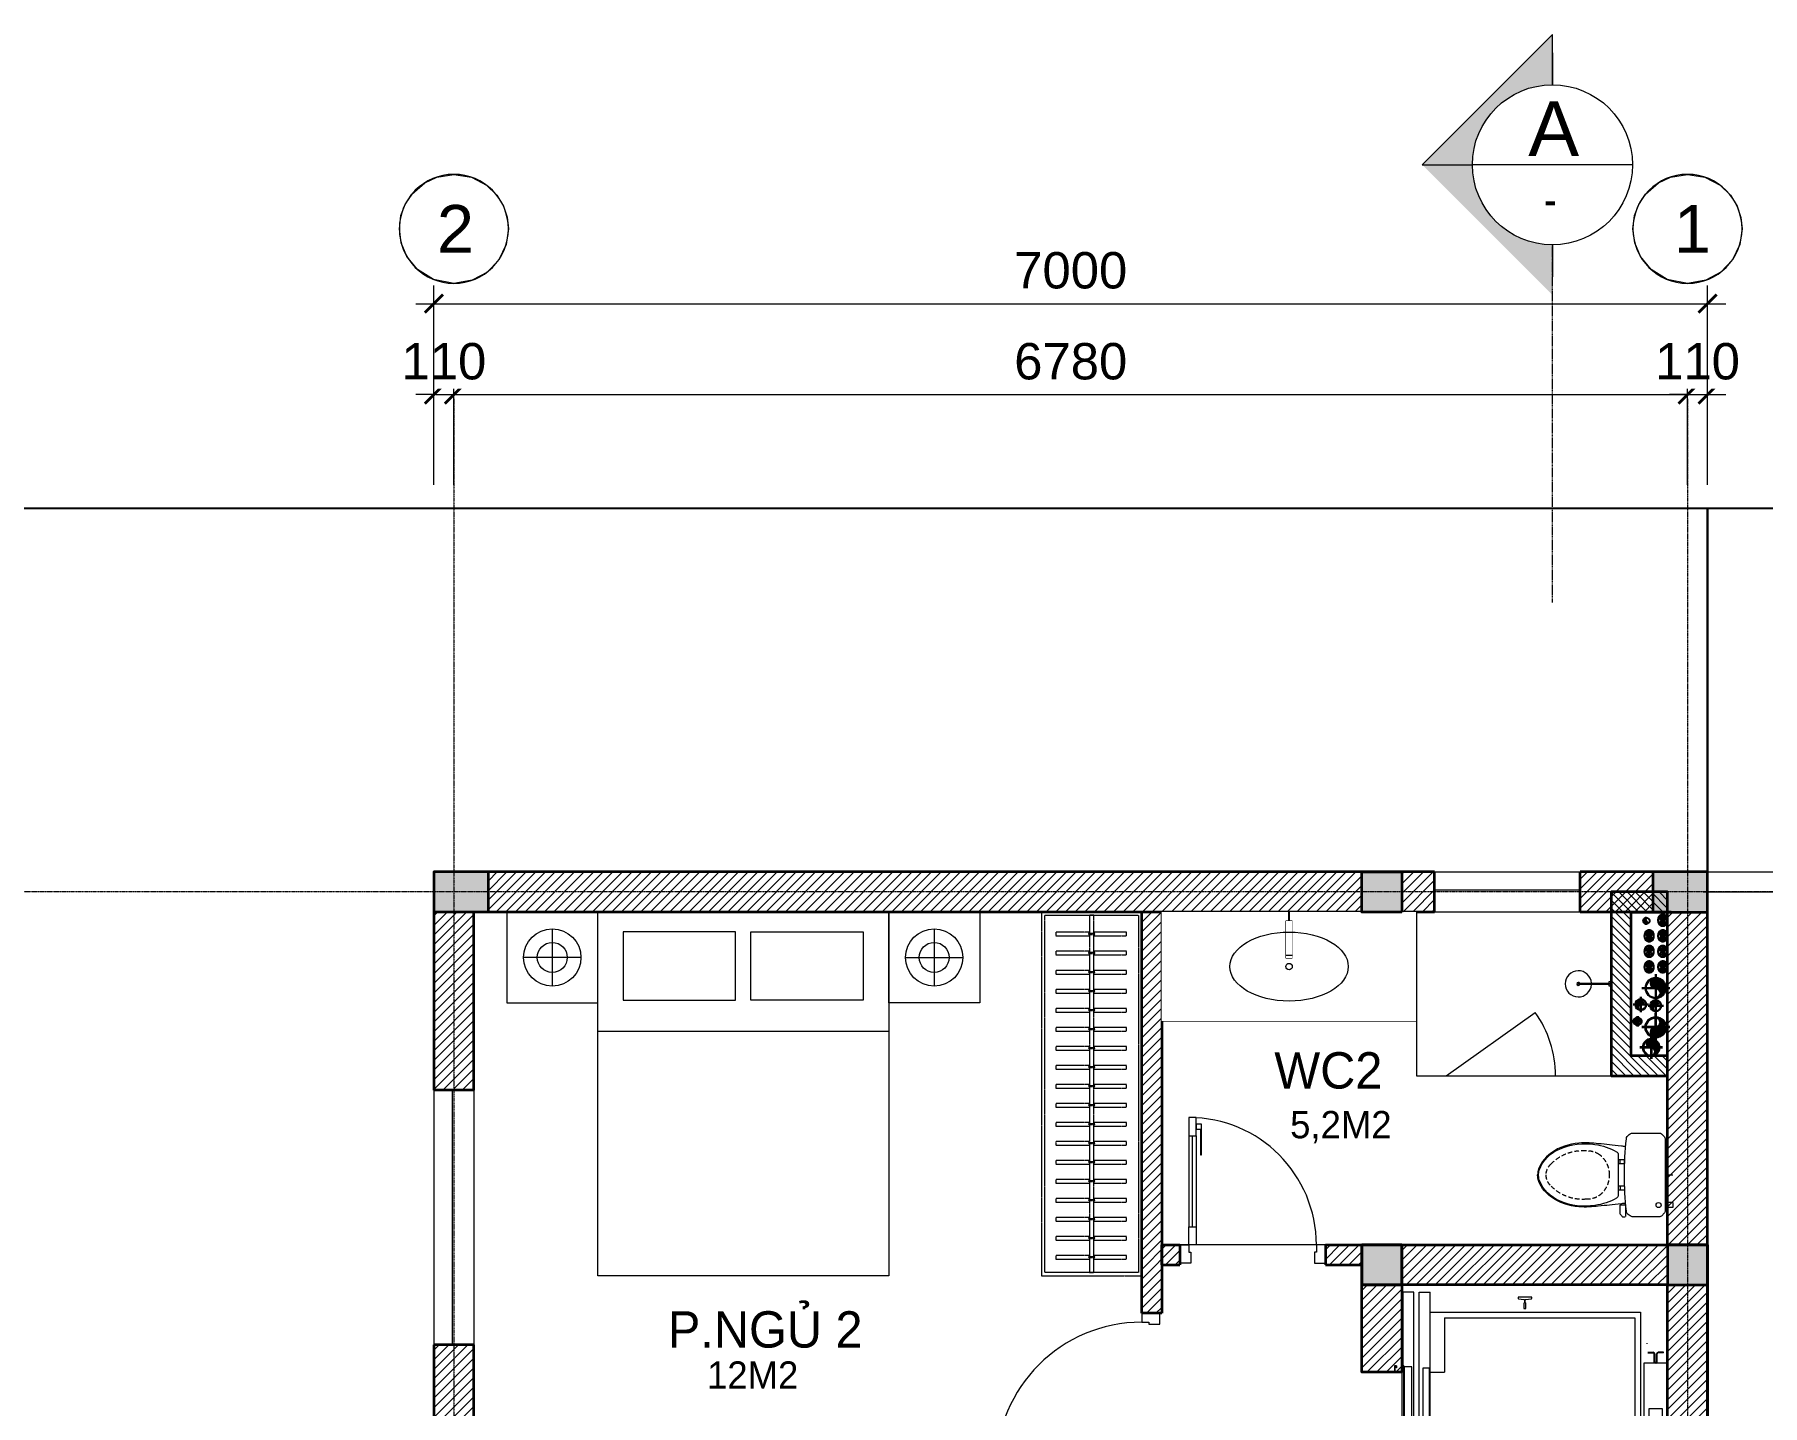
# Model space of a CAD drawing. Header units: millimetres. Extents: x -127141 to 682685, y -1234500 to 49778.
# Drawn here: x 286502 to 295999, y -4933 to 2604 of the extents above; entities that cross this region are included whole.
import ezdxf
from ezdxf.enums import TextEntityAlignment as Align

# ---------------------------------------------------------------- set-up
doc = ezdxf.new("R2010")
doc.units = ezdxf.units.MM
doc.header["$MEASUREMENT"] = 0
doc.set_wipeout_variables(frame=1)
for name, pattern in [('$AUDIT_BAD_LTYPE2', [0]), ('ACAD_ISO03W100', [30, 12, -18]), ('CENTER2', [1.125, 0.75, -0.125, 0.125, -0.125]), ('CONTINOUS', [0]), ('DASHDOT', [1, 0.5, -0.25, 0, -0.25]), ('DIVIDEX22', [1.25, 0.625, -0.25, 0, -0.125, 0, -0.25]), ('HIDDEN', [0.75, 0.5, -0.25]), ('PHANTOM2', [1.25, 0.625, -0.125, 0.125, -0.125, 0.125, -0.125]), ('PHANTOM3', [1.5, 0.625, -0.125, 0.125, -0.125, 0.125, -0.125, 0.125, -0.125]), ('X-5M-G-MB PHONGNGU$0$HIDDEN2', [0.1875, 0.125, -0.0625]), ('xref-thap C (mb tang 32-2)$0$HIDDEN', [0.375, 0.25, -0.125])]:
    doc.linetypes.add(name, pattern=pattern)
for name, color, linetype, lineweight in [('-CONCRETE', 1, 'Continuous', 35), ('-DOOR', 137, 'Continuous', 9), ('-FURNITURE', 46, 'Continuous', 9), ('-HATCH', 8, 'Continuous', 5), ('-HIDE', 3, 'HIDDEN', 13), ('-KH', 143, 'Continuous', 13), ('-LINE1', 7, 'Continuous', 18), ('-LINE2', 252, 'Continuous', 9), ('-TEXT', 7, 'Continuous', 15), ('-WALL', 4, 'Continuous', 35), ('A-COT VACH', 2, 'Continuous', 35), ('A-DIM', 251, 'Continuous', 15), ('A-HATCH', 251, 'Continuous', 5), ('A-KY HIEU', 34, 'Continuous', 20), ('A-NET THAY', 125, 'Continuous', 18), ('A-TRUC', 251, 'DASHDOT', 5), ('A-TUONG', 7, 'Continuous', 35), ('N1.1-CN', 4, 'CONTINOUS', 35), ('N1.3-TN', 6, 'CENTER2', 35), ('N1.4-TP', 4, 'PHANTOM2', 35), ('N1.5-TH', 2, 'PHANTOM3', 30), ('N1.6-NM', 3, 'DIVIDEX22', 30), ('N4-OTHER1', 143, 'CONTINOUS', 15), ('TEXT25', 2, 'Continuous', 13)]:
    doc.layers.add(name, color=color, linetype=linetype, lineweight=lineweight)
doc.layers.add('LUOI GIONG', color=160, linetype='Continuous', plot=False)
for name, color, linetype in [('M-CD', 40, 'ACAD_ISO03W100'), ('M-Control', 170, 'CENTER2'), ('M-RP', 140, 'Continuous')]:
    doc.layers.add(name, color=color, linetype=linetype)
doc.styles.add('1', font='arial.ttf')
doc.styles.add('A1-arial', font='arial.ttf', dxfattribs={"width": 0.8})
doc.styles.get("Standard").update_dxf_attribs({"font": 'arial.ttf'})
doc.styles.add('T1', font='', dxfattribs={"height": 200})
doc.styles.add('vnavanth', font='', dxfattribs={"width": 0.8})
doc.styles.get('T1').set_extended_font_data('VNgeometric Light')
doc.styles.get('vnavanth').set_extended_font_data('.VnAvantH')
doc.dimstyles.new('DIM_LAYOUT A2-A3', dxfattribs={"dimscale": 0, "dimtxt": 2, "dimasz": 1, "dimexe": 1, "dimexo": 0, "dimgap": 0.8, "dimtad": 1, "dimdec": 0, "dimlfac": -1, "dimzin": 0, "dimdsep": 46, "dimtxsty": 'Standard', "dimblk": 'ARCHTICK', "dimcen": 1, "dimdle": 1, "dimclrd": 256, "dimclre": 256, "dimclrt": 7, "dimadec": 0, "dimazin": 0, "dimtfac": 1, "dimtdec": 0, "dimtix": 1, "dimtofl": 0, "dimtmove": 2, "dimatfit": 3, "dimldrblk": 'ARCHTICK', "dimfxl": 1, "dimtfill": 1, "dimtolj": 1, "dimtzin": 0, "dimarcsym": 0})

# ---------------------------------------------------------------- blocks, each defined once
blk = doc.blocks.new('X-5M-DH-2-CORE$0$A$C75E80C28')
at = {"layer": '-LINE2', "linetype": 'Continuous', "ltscale": 2}
for p, q in [((-510, -21.5), (-510, -50.6)), ((-506.8, -21.5), (-510, -21.5)), ((-510, -108.5), (-510, -79.4)), ((-506.8, -21.5), (-506.8, -50.6)), ((-506.8, -108.5), (-506.8, -79.4)), ((-456.2, -56.8), (-500.6, -56.8)), ((-456.2, -60), (-500.6, -60)), ((-456.2, -70), (-500.6, -70)), ((-456.2, -73.2), (-500.6, -73.2)), ((-453.2, -63), (-453.2, -67)), ((-450, -63), (-450, -67)), ((450, -63), (450, -67)), ((453.2, -63), (453.2, -67)), ((456.2, -56.8), (500.6, -56.8)), ((456.2, -60), (500.6, -60)), ((456.2, -70), (500.6, -70)), ((456.2, -73.2), (500.6, -73.2)), ((506.8, -21.5), (510, -21.5)), ((506.8, -21.5), (506.8, -50.6)), ((506.8, -108.5), (506.8, -79.4)), ((510, -21.5), (510, -50.6)), ((510, -108.5), (510, -79.4)), ((-731, -149), (731, -149)), ((-731, -1305), (-731, -149)), ((-700, -179), (700, -179)), ((-700, -1225), (-700, -179)), ((-556.8, -112.5), (-560, -112.5)), ((456.8, -112.5), (460, -112.5)), ((700, -1225), (700, -179)), ((731, -1305), (731, -149)), ((-700, -1225), (-400, -1225)), ((-400, -1305), (-400, -1225)), ((700, -1225), (400, -1225)), ((400, -1305), (400, -1225)), ((840, -1305), (-840, -1305)), ((-840, -1365), (-840, -1305)), ((425, -1309), (-425, -1309)), ((-425, -1343), (-425, -1309)), ((0, -1309), (0, -1343)), ((425, -1343), (425, -1309)), ((840, -1365), (840, -1305)), ((840, -1365), (-840, -1365)), ((840, -1395), (-840, -1395)), ((-840, -1395), (-840, -1455)), ((430, -1406), (-430, -1406)), ((-430, -1406), (-430, -1446)), ((425, -1343), (-425, -1343)), ((0, -1406), (0, -1446)), ((430, -1406), (430, -1446)), ((840, -1395), (840, -1455)), ((-840, -1455), (-435, -1455)), ((-435, -1450), (-435, -1460)), ((-435, -1450), (-400, -1450)), ((-435, -1460), (-425, -1460)), ((-435, -1490), (-435, -1500)), ((-435, -1490), (-425, -1490)), ((-435, -1500), (-400, -1500)), ((-433.4, -1451.6), (-433.4, -1458.4)), ((-433.4, -1451.6), (-401.6, -1451.6)), ((-433.4, -1458.4), (-425, -1458.4)), ((-433.4, -1491.6), (-433.4, -1498.4)), ((-433.4, -1491.6), (-425, -1491.6)), ((-433.4, -1498.4), (-401.6, -1498.4)), ((430, -1446), (-430, -1446)), ((-425, -1458.4), (-425, -1460)), ((-425, -1490), (-425, -1491.6)), ((-401.6, -1451.6), (-401.6, -1498.4)), ((400, -1450), (-400, -1450)), ((-400, -1450), (-400, -1500)), ((400, -1450), (400, -1500)), ((435, -1450), (400, -1450)), ((435, -1500), (400, -1500)), ((401.6, -1451.6), (401.6, -1498.4)), ((433.4, -1451.6), (401.6, -1451.6)), ((433.4, -1498.4), (401.6, -1498.4)), ((433.4, -1458.4), (425, -1458.4)), ((425, -1458.4), (425, -1460)), ((435, -1460), (425, -1460)), ((425, -1490), (425, -1491.6)), ((435, -1490), (425, -1490)), ((433.4, -1491.6), (425, -1491.6)), ((433.4, -1451.6), (433.4, -1458.4)), ((433.4, -1491.6), (433.4, -1498.4)), ((435, -1450), (435, -1460)), ((840, -1455), (435, -1455)), ((435, -1490), (435, -1500))]:
    blk.add_line(p, q, dxfattribs=at)
for points in [[(-450, 0), (-450, -130), (450, -130), (450, 0)], [(-200, -29), (200, -29), (200, -101), (-200, -101)], [(-36, -584), (36, -584), (36, -984), (-36, -984)]]:
    blk.add_lwpolyline(points, close=True, dxfattribs=at)
for points in [[(-780, -789), (-751, -789, 0.414214), (-750, -788), (-750, -784), (-750, -780, 0.414214), (-751, -779), (-780, -779, -0.256978), (-784.1, -781.9), (-797.9, -781.9, -0.414214), (-800.9, -778.9), (-804, -749.5, 0.414214), (-807, -746.5), (-812, -746.5), (-812, -784), (-812, -821.5), (-807, -821.5, 0.414214), (-804, -818.5), (-800.9, -789.1, -0.414214), (-797.9, -786.1), (-784.1, -786.1, -0.256978), (-780, -789)], [(780, -789), (751, -789, -0.414214), (750, -788), (750, -784), (750, -780, -0.414214), (751, -779), (780, -779, 0.256978), (784.1, -781.9), (797.9, -781.9, 0.414214), (800.9, -778.9), (804, -749.5, -0.414214), (807, -746.5), (812, -746.5), (812, -784), (812, -821.5), (807, -821.5, -0.414214), (804, -818.5), (800.9, -789.1, 0.414214), (797.9, -786.1), (784.1, -786.1, 0.256978), (780, -789)]]:
    blk.add_lwpolyline(points, format="xyb", dxfattribs=at)
for centre, radius, start, end in [((-500.6, -50.6), 9.4, 180, 270), ((-500.6, -79.4), 9.4, 90, 180), ((-500.6, -50.6), 6.2, 180, 270), ((-500.6, -79.4), 6.2, 90, 180), ((-456.2, -63), 6.2, 0, 90), ((-456.2, -63), 3, 0, 90), ((-456.2, -67), 6.2, 270, 0), ((-456.2, -67), 3, 270, 0), ((456.2, -63), 6.2, 90, 180), ((456.2, -67), 6.2, 180, 270), ((456.2, -63), 3, 90, 180), ((456.2, -67), 3, 180, 270), ((500.6, -50.6), 6.2, 270, 0), ((500.6, -50.6), 9.4, 270, 0), ((500.6, -79.4), 9.4, 0, 90), ((500.6, -79.4), 6.2, 0, 90)]:
    blk.add_arc(centre, radius, start, end, dxfattribs=at)
blk = doc.blocks.new('A$C5C575821')
at = {"layer": '-CONCRETE'}
h = blk.add_hatch(color=256, dxfattribs=at)
h.dxf.hatch_style = 1
h.paths.add_polyline_path([(0, 220), (0, 0), (220, 0), (220, 220)])
blk.add_lwpolyline([(0, 0), (220, 0), (220, 220), (0, 220)], close=True, dxfattribs=at)
blk = doc.blocks.new('A$C3F71457E')
at = {"layer": 'A-HATCH'}
h = blk.add_hatch(dxfattribs=at)
h.set_pattern_fill('ANSI31', color=256, scale=300)
h.paths.add_polyline_path([(200, 380), (-20, 380), (-20, -98.4), (18.4, -98.4), (18.4, -66.6), (11.6, -66.6), (11.6, -75), (10, -75), (10, -65), (20, -65), (20, -100), (200, -100)])
h.paths.add_polyline_path([(-20, 600), (-1480, 600), (-1480, 380), (-20, 380)])
h.paths.add_polyline_path([(-1480, 380), (-1700, 380), (-1700, -1380), (-1480, -1380)])
h.paths.add_polyline_path([(-20, -1380), (-1480, -1380), (-1480, -1600), (-20, -1600)])
h.paths.add_polyline_path([(200, -900), (20, -900), (20, -935), (10, -935), (10, -925), (11.6, -925), (11.6, -933.4), (18.4, -933.4), (18.4, -901.6), (-20, -901.6), (-20, -1380), (-20, -1380), (200, -1380)])
at = {"layer": '-CONCRETE'}
blk.add_lwpolyline([(-20, -100), (-20, 380), (-1480, 380), (-1480, -1380), (-20, -1380), (-20, -900), (200, -900), (200, -1600), (-1700, -1600), (-1700, 600), (200, 600), (200, -100), (-20, -100)], dxfattribs=at)
at = {"layer": '-LINE1'}
blk.add_line((-20, -900), (-20, -100), dxfattribs=at)
at = {"layer": '-WALL'}
for p in [(-1700, 380), (-20, 380), (-1700, -1600), (-20, -1600)]:
    blk.add_blockref('A$C5C575821', p, dxfattribs=at)
at = {"color": 2, "rotation": 90}
blk.add_blockref('X-5M-DH-2-CORE$0$A$C75E80C28', (-1480, -500), dxfattribs=at)
blk = doc.blocks.new('shower')
for points in [[(180919.3, -32316.5), (180912.3, -32316.5), (180912.3, -32146.6), (180919.3, -32146.6)], [(180929.4, -32326.6), (180902.3, -32326.6), (180902.3, -32316.5), (180929.4, -32316.5)]]:
    blk.add_lwpolyline(points, close=True)
for radius, start, end in [(72, 272.79067, 267.20933), (8.35, 294.83554, 245.16446)]:
    blk.add_arc((180915.8, -32146.6), radius, start, end)
blk = doc.blocks.new('*U67')
at = {"linetype": '$AUDIT_BAD_LTYPE2'}
for p, q in [((70, 100), (70, 700)), ((90, 700), (90, 100))]:
    blk.add_line(p, q, dxfattribs=at)
for points in [[(50, 700), (90, 700), (90, 800), (50, 800), (50, 700)], [(50, 702.9), (50, 100)], [(50, 100), (90, 100), (90, 0), (50, 0), (50, 100)]]:
    blk.add_lwpolyline(points)
for points in [[(118.3, 594.5), (118.3, 764.1), (90, 764.1), (90, 735.9), (112.6, 735.9), (112.6, 594.5)], [(0, 0), (50, 0), (50, -40), (60, -40), (60, -100), (0, -100)], [(900, 0), (850, 0), (850, -40), (840, -40), (840, -100), (900, -100)]]:
    blk.add_lwpolyline(points, close=True)
at = {"linetype": '$AUDIT_BAD_LTYPE2', "ltscale": 0.3}
blk.add_arc((50, 0), 800, 0, 90, dxfattribs=at)
blk = doc.blocks.new('*U122')
at = {"linetype": '$AUDIT_BAD_LTYPE2'}
for p, q in [((70, 100), (70, 600)), ((90, 600), (90, 100))]:
    blk.add_line(p, q, dxfattribs=at)
for points in [[(50, 600), (90, 600), (90, 700), (50, 700), (50, 600)], [(50, 602.9), (50, 100)], [(50, 100), (90, 100), (90, 0), (50, 0), (50, 100)]]:
    blk.add_lwpolyline(points)
for points in [[(118.3, 494.5), (118.3, 664.1), (90, 664.1), (90, 635.9), (112.6, 635.9), (112.6, 494.5)], [(0, 0), (50, 0), (50, -40), (60, -40), (60, -100), (0, -100)], [(800, 0), (750, 0), (750, -40), (740, -40), (740, -100), (800, -100)]]:
    blk.add_lwpolyline(points, close=True)
at = {"linetype": '$AUDIT_BAD_LTYPE2', "ltscale": 0.3}
blk.add_arc((50, 0), 700, 0, 90, dxfattribs=at)
blk = doc.blocks.new('G1600')
for p, q in [((137477.1, -212827.2), (139077.1, -212827.2)), ((137227.7, -213391.7), (137227.7, -213076.9)), ((139326.5, -213391.7), (139326.5, -213076.9)), ((137385.1, -213234.3), (137070.3, -213234.3)), ((139169, -213234.3), (139483.9, -213234.3))]:
    blk.add_line(p, q)
blk.add_lwpolyline([(137477.1, -213484.2), (137477.1, -211484.2), (139077.1, -211484.2), (139077.1, -213484.2), (137477.1, -213484.2)])
for points in [[(136977.1, -213484.2), (136977.1, -212984.4), (137477.1, -212984.4), (137477.1, -213484.2)], [(137617.1, -213375.2), (137617.1, -212998.7), (138234.6, -212998.7), (138234.6, -213375.2)], [(138937.1, -213375.2), (138937.1, -212998.7), (138319.6, -212998.7), (138319.6, -213375.2)], [(139577.1, -213484.2), (139577.1, -212984.4), (139077.1, -212984.4), (139077.1, -213484.2)]]:
    blk.add_lwpolyline(points, close=True)
for centre, radius in [((137227.7, -213234.3), 157.4), ((139326.5, -213234.3), 157.4), ((137227.7, -213234.3), 82.4), ((139326.5, -213234.3), 82.4)]:
    blk.add_circle(centre, radius)
blk = doc.blocks.new('*U91')
at = {"linetype": 'X-5M-G-MB PHONGNGU$0$HIDDEN2'}
for points in [[(0, 600), (0, 0), (2182, 0), (2182, 600)], [(2162, 580), (2162, 20), (20, 20), (20, 580)], [(2162, 287), (2162, 313), (20, 313), (20, 287)], [(114, 319), (109, 319), (109, 280), (114, 280)], [(228, 319), (223, 319), (223, 280), (228, 280)], [(342, 319), (337, 319), (337, 280), (342, 280)], [(456, 319), (451, 319), (451, 280), (456, 280)], [(570, 319), (565, 319), (565, 280), (570, 280)], [(684, 319), (679, 319), (679, 280), (684, 280)], [(798, 319), (793, 319), (793, 280), (798, 280)], [(912, 319), (907, 319), (907, 280), (912, 280)], [(1026, 319), (1021, 319), (1021, 280), (1026, 280)], [(1140, 319), (1135, 319), (1135, 280), (1140, 280)], [(1254, 319), (1249, 319), (1249, 280), (1254, 280)], [(1368, 319), (1363, 319), (1363, 280), (1368, 280)], [(1482, 319), (1477, 319), (1477, 280), (1482, 280)], [(1596, 319), (1591, 319), (1591, 280), (1596, 280)], [(1710, 319), (1705, 319), (1705, 280), (1710, 280)], [(1824, 319), (1819, 319), (1819, 280), (1824, 280)], [(1938, 319), (1933, 319), (1933, 280), (1938, 280)], [(2052, 319), (2047, 319), (2047, 280), (2052, 280)]]:
    blk.add_lwpolyline(points, close=True, dxfattribs=at)
for points in [[(122, 313), (122, 515), (100, 515), (100, 313)], [(236, 313), (236, 515), (214, 515), (214, 313)], [(350, 313), (350, 515), (328, 515), (328, 313)], [(464, 313), (464, 515), (442, 515), (442, 313)], [(578, 313), (578, 515), (556, 515), (556, 313)], [(692, 313), (692, 515), (670, 515), (670, 313)], [(806, 313), (806, 515), (784, 515), (784, 313)], [(920, 313), (920, 515), (898, 515), (898, 313)], [(1034, 313), (1034, 515), (1012, 515), (1012, 313)], [(1148, 313), (1148, 515), (1126, 515), (1126, 313)], [(1262, 313), (1262, 515), (1240, 515), (1240, 313)], [(1376, 313), (1376, 515), (1354, 515), (1354, 313)], [(1490, 313), (1490, 515), (1468, 515), (1468, 313)], [(1604, 313), (1604, 515), (1582, 515), (1582, 313)], [(1718, 313), (1718, 515), (1696, 515), (1696, 313)], [(1832, 313), (1832, 515), (1810, 515), (1810, 313)], [(1946, 313), (1946, 515), (1924, 515), (1924, 313)], [(2060, 313), (2060, 515), (2038, 515), (2038, 313)], [(100, 287), (100, 92), (122, 92), (122, 287)], [(214, 287), (214, 92), (236, 92), (236, 287)], [(328, 287), (328, 92), (350, 92), (350, 287)], [(442, 287), (442, 92), (464, 92), (464, 287)], [(556, 287), (556, 92), (578, 92), (578, 287)], [(670, 287), (670, 92), (692, 92), (692, 287)], [(784, 287), (784, 92), (806, 92), (806, 287)], [(898, 287), (898, 92), (920, 92), (920, 287)], [(1012, 287), (1012, 92), (1034, 92), (1034, 287)], [(1126, 287), (1126, 92), (1148, 92), (1148, 287)], [(1240, 287), (1240, 92), (1262, 92), (1262, 287)], [(1354, 287), (1354, 92), (1376, 92), (1376, 287)], [(1468, 287), (1468, 92), (1490, 92), (1490, 287)], [(1582, 287), (1582, 92), (1604, 92), (1604, 287)], [(1696, 287), (1696, 92), (1718, 92), (1718, 287)], [(1810, 287), (1810, 92), (1832, 92), (1832, 287)], [(1924, 287), (1924, 92), (1946, 92), (1946, 287)], [(2038, 287), (2038, 92), (2060, 92), (2060, 287)]]:
    blk.add_lwpolyline(points, dxfattribs=at)
blk = doc.blocks.new('Sink_Cicle')
blk.add_lwpolyline([(17.5, -50), (-17.5, -50), (-17.5, -252.3), (17.5, -252.3)], close=True)
blk.add_circle((0, -300), 17.5)
at = {"layer": 'Defpoints'}
blk.add_line((0, -100), (0, 0), dxfattribs=at)
blk.add_wipeout([(17.5, -50), (-17.5, -50), (-17.5, -252.3), (17.5, -252.3)])
at = {"layer": '-FURNITURE', "linetype": 'Continuous'}
blk.add_ellipse((0, -300), major_axis=(-325, 0), ratio=0.584615, dxfattribs=at)
blk.add_line((-17.5, -237.3), (17.5, -237.3))
blk = doc.blocks.new('*U107')
at = {"ltscale": 300}
blk.add_lwpolyline([(0, 0), (1400, 0), (1400, -600), (0, -600)], close=True, dxfattribs=at)
blk.add_wipeout([(0, 0), (1400, 0), (1400, -600), (0, -600)], dxfattribs=at)
blk.add_blockref('Sink_Cicle', (700, 0), dxfattribs=at)
blk = doc.blocks.new('A$C18091ED7')
for p, q in [((0, -42.1), (0, 0)), ((146.1, -26.6), (179.2, -26.6)), ((146.1, -26.6), (146.1, -30.2)), ((146.1, -30.2), (165.8, -30.2)), ((153.1, -36.8), (146.1, -30.2)), ((152.3, 0), (152.3, -26.6)), ((152.3, 0), (179.2, 0)), ((153.1, -36.8), (165.8, -36.8)), ((153.1, -39.7), (153.1, -36.8)), ((153.1, -39.7), (178.4, -39.7)), ((153.1, -39.7), (178.4, -39.7)), ((153.1, -39.7), (153.1, -42.1)), ((185.4, -30.2), (165.8, -30.2)), ((178.4, -36.8), (165.8, -36.8)), ((185.4, -30.2), (178.4, -36.8)), ((178.4, -36.8), (178.4, -39.7)), ((178.4, -39.7), (178.4, -42.1)), ((179.2, 0), (179.2, -26.6)), ((179.2, -26.6), (185.4, -26.6)), ((185.4, -26.6), (185.4, -30.2)), ((-83.3, -267.4), (-83.3, -300)), ((-83.3, -278.5), (-83.3, -287.6)), ((-62.9, -265.4), (-81.3, -265.4)), ((-60.9, -267.4), (-60.9, -300)), ((60.9, -267.4), (60.9, -300)), ((62.9, -265.4), (81.3, -265.4)), ((83.3, -267.4), (83.3, -300)), ((83.3, -278.5), (83.3, -287.6)), ((165.4, -262), (165.4, -289.7)), ((167.9, -259.5), (228.1, -259.5)), ((230.6, -274.3), (230.6, -262)), ((-60.9, -290), (-83.3, -290)), ((60.9, -290), (83.3, -290)), ((167.9, -292.2), (206.7, -292.2))]:
    blk.add_line(p, q)
for points in [[(230, -218.5, -0.137407), (225.5, -234.6), (221.8, -240.7, -0.236081), (198.3, -255.5, -0.051961), (-198.3, -255.5, -0.236081), (-221.8, -240.7), (-225.5, -234.6, -0.137407), (-230, -218.5), (-230, -72, -0.198912), (-226.4, -63.2), (-208.9, -45.8, -0.198912), (-200.1, -42.1), (0, -42.1), (200.1, -42.1, -0.198912), (208.9, -45.8), (226.4, -63.2, -0.198912), (230, -72)], [(144.1, -619, -0.212405), (26.3, -734.5, -0.027685), (-0.6, -738.6, -0.022279), (-26.3, -734.5, -0.212405), (-144.1, -619, -0.142796), (-167.2, -428, -0.093005), (-127.9, -309.1, -0.256439), (-111.2, -300), (0, -300), (111.2, -300, -0.256439), (127.9, -309.1, -0.093005), (167.2, -428, -0.142796)]]:
    blk.add_lwpolyline(points, format="xyb", close=True)
at = {"linetype": 'xref-thap C (mb tang 32-2)$0$HIDDEN', "ltscale": 100}
blk.add_lwpolyline([(61, -669, -0.199031), (0, -698.8, -0.199031), (-61, -669, -0.218924), (-131.9, -478.3, -0.153791), (-112.5, -404, -0.236701), (0, -347.6, -0.236701), (112.5, -404, -0.153791), (131.9, -478.3, -0.218924)], format="xyb", close=True, dxfattribs=at)
blk.add_circle((165.8, -78.4), 13.9)
for centre, radius, start, end in [((-81.3, -267.4), 1.98, 90, 180), ((-62.9, -267.4), 1.98, 0, 90), ((62.9, -267.4), 1.98, 90, 180), ((81.3, -267.4), 1.98, 0, 90), ((167.9, -262), 2.47, 90, 180), ((168.4, -224.8), 80.1, 306.46585, 320.31229), ((228.1, -274.3), 2.47, 320.31229, 0), ((167.9, -289.7), 2.47, 180, 270), ((206.7, -276.7), 15.5, 270, 306.46585)]:
    blk.add_arc(centre, radius, start, end)
for points in [[(-155.6, -259.5), (-156.6, -267.3), (-164.3, -328.4), (-169.2, -385.1), (-183.7, -527.8), (-135.6, -679.1), (-50.3, -735.2), (-19.7, -741.1), (0, -743.7)], [(155.6, -259.5), (156.6, -267.3), (164.3, -328.4), (169.2, -385.1), (183.7, -527.8), (135.6, -679.1), (50.3, -735.2), (19.7, -741.1), (0, -743.7)]]:
    blk.add_open_spline(points, degree=3, knots=[130.613938, 130.613938, 130.613938, 130.613938, 152.852109, 311.129351, 417.703951, 561.383393, 697.692632, 710.812262, 710.812262, 710.812262, 710.812262])
blk = doc.blocks.new('FASDFSE')
at = {"layer": '-KH'}
blk.add_hatch(color=256, dxfattribs=at).paths.add_polyline_path([(0, 4.402), (0, 7.16), (-7.16, 0), (0, -7.16), (0, -4.402, -0.414214), (-4.402, 0, -0.414214)])
for p, q in [((-7.16, 0), (0, 7.16)), ((0, 7.16), (-7.16, 0)), ((0, 4.402), (0, 7.16)), ((0, 6.157), (0, 4.402)), ((-7.16, 0), (-4.402, 0)), ((4.402, 0), (-4.402, 0)), ((0, -4.402), (0, -6.157))]:
    blk.add_line(p, q, dxfattribs=at)
blk.add_circle((0, 0), 4.402, dxfattribs=at)
at = {"layer": '-TEXT', "color": 2, "style": '1'}
blk.add_attdef('A', text='', height=3, dxfattribs=at).set_placement((0.082, 0.483), align=Align.CENTER)
at = {"layer": '-TEXT', "style": '1', "width": 0.75}
blk.add_attdef('KT', text='', height=2.2, dxfattribs=at).set_placement((0.114, -2.894), align=Align.CENTER)
blk = doc.blocks.new('_ArchTick')
at = {"color": 0, "linetype": 'ByBlock', "const_width": 0.15}
blk.add_lwpolyline([(-0.5, -0.5), (0.5, 0.5)], dxfattribs=at)
blk = doc.blocks.new('*D361')
at = {"layer": 'A-DIM', "lineweight": -2, "transparency": 16777216}
for p, q in [((13544.6, 17883.6), (13544.6, 17983.6)), ((12828.2, 17883.6), (13644.6, 17883.6)), ((12828.2, 17773.6), (13644.6, 17773.6)), ((13544.6, 17773.6), (13544.6, 17673.6))]:
    blk.add_line(p, q, dxfattribs=at)
at = {"layer": 'Defpoints', "color": 0, "transparency": 16777216}
for p in [(12828.2, 17883.6), (12828.2, 17773.6)]:
    blk.add_point(p, dxfattribs=at)
at = {"layer": 'A-DIM', "lineweight": -2, "transparency": 16777216, "xscale": 100, "yscale": 100, "zscale": 100}
for p, rotation in [((13544.6, 17883.6), 270), ((13544.6, 17773.6), 90)]:
    blk.add_blockref('_ArchTick', p, dxfattribs=dict(at, rotation=rotation))
at = {"layer": 'A-DIM', "color": 7, "transparency": 16777216, "insert": (13362.5, 17828.6), "char_height": 200, "attachment_point": 5, "rotation": 90, "bg_fill": 3, "box_fill_scale": 1.25, "bg_fill_color": 256, "bg_fill_true_color": 13158600, "bg_fill_transparency": 0}
blk.add_mtext('\\A1;110', dxfattribs=at)
at = {"layer": 'Defpoints', "color": 0, "transparency": 16777216}
blk.add_point((13544.6, 17773.6), dxfattribs=at)
blk = doc.blocks.new('*D363')
at = {"layer": 'A-DIM', "lineweight": -2, "transparency": 16777216}
for p, q in [((5938, 20011.2), (5938, 20607.9)), ((12718.1, 20011.1), (12718.1, 20607.9)), ((5838, 20507.9), (12818.1, 20507.9))]:
    blk.add_line(p, q, dxfattribs=at)
at = {"layer": 'Defpoints', "color": 0, "transparency": 16777216}
for p in [(12718.1, 20507.9), (5938, 20011.2, 0), (12718.1, 20011.1, 0)]:
    blk.add_point(p, dxfattribs=at)
at = {"layer": 'A-DIM', "lineweight": -2, "transparency": 16777216, "xscale": 100, "yscale": 100, "zscale": 100, "rotation": 180}
blk.add_blockref('_ArchTick', (5938, 20507.9), dxfattribs=at)
at = {"layer": 'A-DIM', "lineweight": -2, "transparency": 16777216, "xscale": 100, "yscale": 100, "zscale": 100}
blk.add_blockref('_ArchTick', (12718.1, 20507.9), dxfattribs=at)
at = {"layer": 'A-DIM', "color": 7, "transparency": 16777216, "insert": (9328.1, 20690), "char_height": 200, "attachment_point": 5, "bg_fill": 3, "box_fill_scale": 1.25, "bg_fill_color": 256, "bg_fill_true_color": 13158600, "bg_fill_transparency": 0}
blk.add_mtext('\\A1;6780', dxfattribs=at)
blk = doc.blocks.new('*D364')
at = {"layer": 'A-DIM', "lineweight": -2, "transparency": 16777216}
for p, q in [((12718.1, 20011.1), (12718.1, 20607.8)), ((12828.1, 20011.1), (12828.1, 20607.8)), ((12718.1, 20507.8), (12618.1, 20507.8)), ((12828.1, 20507.8), (12928.1, 20507.8))]:
    blk.add_line(p, q, dxfattribs=at)
at = {"layer": 'Defpoints', "color": 0, "transparency": 16777216}
for p in [(12718.1, 20011.1, 0), (12828.1, 20011.1)]:
    blk.add_point(p, dxfattribs=at)
at = {"layer": 'A-DIM', "lineweight": -2, "transparency": 16777216, "xscale": 100, "yscale": 100, "zscale": 100}
blk.add_blockref('_ArchTick', (12718.1, 20507.8), dxfattribs=at)
at = {"layer": 'A-DIM', "lineweight": -2, "transparency": 16777216, "xscale": 100, "yscale": 100, "zscale": 100, "rotation": 180}
blk.add_blockref('_ArchTick', (12828.1, 20507.8), dxfattribs=at)
at = {"layer": 'A-DIM', "color": 7, "transparency": 16777216, "insert": (12773.1, 20689.9), "char_height": 200, "attachment_point": 5, "bg_fill": 3, "box_fill_scale": 1.25, "bg_fill_color": 256, "bg_fill_true_color": 13158600, "bg_fill_transparency": 0}
blk.add_mtext('\\A1;110', dxfattribs=at)
at = {"layer": 'Defpoints', "color": 0, "transparency": 16777216}
blk.add_point((12828.1, 20507.8), dxfattribs=at)
blk = doc.blocks.new('*D365')
at = {"layer": 'A-DIM', "lineweight": -2, "transparency": 16777216}
for p, q in [((5828, 20011.2), (5828, 20607.9)), ((5938, 20011.2), (5938, 20607.9)), ((5828, 20507.9), (5728, 20507.9)), ((5938, 20507.9), (6038, 20507.9))]:
    blk.add_line(p, q, dxfattribs=at)
at = {"layer": 'Defpoints', "color": 0, "transparency": 16777216}
for p in [(5828, 20011.2, 0), (5938, 20011.2)]:
    blk.add_point(p, dxfattribs=at)
at = {"layer": 'A-DIM', "lineweight": -2, "transparency": 16777216, "xscale": 100, "yscale": 100, "zscale": 100}
blk.add_blockref('_ArchTick', (5828, 20507.9), dxfattribs=at)
at = {"layer": 'A-DIM', "lineweight": -2, "transparency": 16777216, "xscale": 100, "yscale": 100, "zscale": 100, "rotation": 180}
blk.add_blockref('_ArchTick', (5938, 20507.9), dxfattribs=at)
at = {"layer": 'A-DIM', "color": 7, "transparency": 16777216, "insert": (5883, 20690), "char_height": 200, "attachment_point": 5, "bg_fill": 3, "box_fill_scale": 1.25, "bg_fill_color": 256, "bg_fill_true_color": 13158600, "bg_fill_transparency": 0}
blk.add_mtext('\\A1;110', dxfattribs=at)
at = {"layer": 'Defpoints', "color": 0, "transparency": 16777216}
blk.add_point((5938, 20507.9), dxfattribs=at)
blk = doc.blocks.new('*D368')
at = {"layer": 'A-DIM', "lineweight": -2, "transparency": 16777216}
for p, q in [((13544.6, 13643.6), (13544.6, 17873.6)), ((12804.2, 17773.6), (13644.6, 17773.6)), ((12804.2, 13743.6), (13644.6, 13743.6))]:
    blk.add_line(p, q, dxfattribs=at)
at = {"layer": 'Defpoints', "color": 0, "transparency": 16777216}
for p in [(12804.2, 17773.6, 0), (13544.6, 17773.6), (12804.2, 13743.6, 0)]:
    blk.add_point(p, dxfattribs=at)
at = {"layer": 'A-DIM', "lineweight": -2, "transparency": 16777216, "xscale": 100, "yscale": 100, "zscale": 100}
for p, rotation in [((13544.6, 17773.6), 90), ((13544.6, 13743.6), 270)]:
    blk.add_blockref('_ArchTick', p, dxfattribs=dict(at, rotation=rotation))
at = {"layer": 'A-DIM', "color": 7, "transparency": 16777216, "insert": (13362.4, 15758.6), "char_height": 200, "attachment_point": 5, "rotation": 90, "bg_fill": 3, "box_fill_scale": 1.25, "bg_fill_color": 256, "bg_fill_true_color": 13158600, "bg_fill_transparency": 0}
blk.add_mtext('\\A1;4030', dxfattribs=at)
blk = doc.blocks.new('*D377')
at = {"layer": 'A-DIM', "lineweight": -2, "transparency": 16777216}
for p, q in [((5828, 20398.2), (5828, 21107.8)), ((12828.1, 20398.1), (12828.1, 21107.8)), ((5728, 21007.8), (12928.1, 21007.8))]:
    blk.add_line(p, q, dxfattribs=at)
at = {"layer": 'Defpoints', "color": 0, "transparency": 16777216}
for p in [(12828.1, 21007.8), (5828, 20398.2, 0), (12828.1, 20398.1, 0)]:
    blk.add_point(p, dxfattribs=at)
at = {"layer": 'A-DIM', "lineweight": -2, "transparency": 16777216, "xscale": 100, "yscale": 100, "zscale": 100, "rotation": 180}
blk.add_blockref('_ArchTick', (5828, 21007.8), dxfattribs=at)
at = {"layer": 'A-DIM', "lineweight": -2, "transparency": 16777216, "xscale": 100, "yscale": 100, "zscale": 100}
blk.add_blockref('_ArchTick', (12828.1, 21007.8), dxfattribs=at)
at = {"layer": 'A-DIM', "color": 7, "transparency": 16777216, "insert": (9328.1, 21189.9), "char_height": 200, "attachment_point": 5, "bg_fill": 3, "box_fill_scale": 1.25, "bg_fill_color": 256, "bg_fill_true_color": 13158600, "bg_fill_transparency": 0}
blk.add_mtext('\\A1;7000', dxfattribs=at)
blk = doc.blocks.new('Tag - Metric')
blk.add_lwpolyline([(0, 3.44), (-1.1, 3.26), (-2.06, 2.76), (-2.71, 2.12), (-3.13, 1.43), (-3.37, 0.73), (-3.44, 0), (-3.3, -0.99), (-2.83, -1.96), (-2.11, -2.72), (-1.16, -3.24), (0, -3.44), (1.28, -3.19), (2.29, -2.57), (2.96, -1.75), (3.33, -0.88), (3.44, 0), (3.34, 0.84), (3.08, 1.53), (2.65, 2.2), (1.84, 2.91), (1.07, 3.27), (0, 3.44)], close=True)
blk.add_circle((0, 0), 3.44)
at = {"style": 'A1-arial', "flags": 8}
blk.add_attdef('1', text='', height=3, dxfattribs=at).set_placement((0, 0), align=Align.MIDDLE_CENTER)
blk = doc.blocks.new('*D380')
at = {"layer": 'A-DIM', "lineweight": -2, "transparency": 16777216}
for p, q in [((14044.6, 17983.6), (14044.6, 4833.6)), ((12825.4, 17883.6), (14144.6, 17883.6)), ((12825.4, 4933.6), (14144.6, 4933.6))]:
    blk.add_line(p, q, dxfattribs=at)
at = {"layer": 'Defpoints', "color": 0, "transparency": 16777216}
for p in [(12825.4, 17883.6, 0), (12825.4, 4933.6, 0), (14044.6, 4933.6)]:
    blk.add_point(p, dxfattribs=at)
at = {"layer": 'A-DIM', "lineweight": -2, "transparency": 16777216, "xscale": 100, "yscale": 100, "zscale": 100}
for p, rotation in [((14044.6, 17883.6), 90), ((14044.6, 4933.6), 270)]:
    blk.add_blockref('_ArchTick', p, dxfattribs=dict(at, rotation=rotation))
at = {"layer": 'A-DIM', "color": 7, "transparency": 16777216, "insert": (13862.4, 11408.6), "char_height": 200, "attachment_point": 5, "rotation": 90, "bg_fill": 3, "box_fill_scale": 1.25, "bg_fill_color": 256, "bg_fill_true_color": 13158600, "bg_fill_transparency": 0}
blk.add_mtext('\\A1;12950', dxfattribs=at)
blk = doc.blocks.new('cot 220')
at = {"layer": 'A-COT VACH'}
h = blk.add_hatch(color=251, dxfattribs=at)
h.dxf.hatch_style = 1
h.paths.add_polyline_path([(110, 110), (-110, 110), (-110, -110), (110, -110)])
blk.add_lwpolyline([(-110, -110), (110, -110), (110, 110), (-110, 110)], close=True, dxfattribs=at)
blk = doc.blocks.new('N-ONGDUNG')
at = {"layer": 'N4-OTHER1', "ltscale": 10}
h = blk.add_hatch(dxfattribs=at)
h.set_pattern_fill('ANSI31', color=256, scale=36, angle=-90, style=0)
h.set_pattern_definition([(315, (39548.85, 159241.4585), (3.18198052, 3.18198052), [])])
h.paths.add_polyline_path([(0, 45, -0.414214), (45, 0), (0, 0)])
h.paths.add_polyline_path([(-45, 0, -0.414214), (0, 45), (0, 0, 1)])
h.paths.add_polyline_path([(0, 0), (45, 0, -1)])
at = {"linetype": 'Continuous', "ltscale": 10}
for p, q in [((63, 0), (-63, 0)), ((0, 63), (0, -63))]:
    blk.add_line(p, q, dxfattribs=at)
blk.add_circle((0, 0), 45, dxfattribs=at)
for centre, start, end in [((-22.5, 0), 0, 180), ((22.5, 0), 180, 0)]:
    blk.add_arc(centre, 22.5, start, end, dxfattribs=at)
blk = doc.blocks.new('$cc')
h = blk.add_hatch()
h.set_pattern_fill('_USER', color=8, scale=0.05, angle=45, style=0, pattern_type=0)
h.set_pattern_definition([(45, (-200956.024176, 465343.044346), (-0.0353553390593, 0.0353553390593), [])])
edge = h.paths.add_edge_path()
edge.add_arc((-0.19, -0.25), 0.313, -53.1301, 53.1301, ccw=False)
edge.add_arc((0, 0), 0.5, 90, 270, ccw=False)
edge.add_arc((0.19, 0.25), 0.312, 126.8699, 233.1301)
at = {"color": 8}
blk.add_lwpolyline([(0, 0, -0.5), (0, -0.5, -1), (0, 0.5, 0.5), (0, 0, 0.333333), (0, 0, 0.333333)], format="xyb", dxfattribs=at)
blk.add_circle((0, 0), 0.5)
blk = doc.blocks.new('A$C9810a9bf')
at = {"layer": 'M-RP', "ltscale": 200}
for centre, radius in [((-14.75, 0), 14.75), ((-14.75, 0), 4.75), ((17.95, 0), 17.95), ((17.95, 0), 7.95)]:
    blk.add_circle(centre, radius, dxfattribs=at)
blk.add_ellipse((3.2, 0), major_axis=(-32.7, 0), ratio=0.756114, dxfattribs=at)
at = {"layer": 'M-RP', "ltscale": 200, "xscale": 9.5, "yscale": 9.5, "zscale": 9.5, "rotation": 180}
blk.add_blockref('$cc', (-14.75, 0), dxfattribs=at)
at = {"layer": 'M-RP', "ltscale": 200, "xscale": 15.9, "yscale": 15.9, "zscale": 15.9}
blk.add_blockref('$cc', (17.95, 0), dxfattribs=at)
blk = doc.blocks.new('A$Caa2107e4')
at = {"layer": 'M-Control', "ltscale": 0.03}
for centre, radius in [((-14.75, 0), 14.75), ((-14.75, 0), 4.75), ((17.95, 0), 17.95), ((17.95, 0), 7.95)]:
    blk.add_circle(centre, radius, dxfattribs=at)
blk.add_ellipse((3.2, 0), major_axis=(-32.7, 0), ratio=0.756114, dxfattribs=at)
at = {"layer": 'M-Control', "ltscale": 0.03, "xscale": 9.5, "yscale": 9.5, "zscale": 9.5, "rotation": 180}
blk.add_blockref('$cc', (-14.75, 0), dxfattribs=at)
at = {"layer": 'M-Control', "ltscale": 0.03, "xscale": 15.9, "yscale": 15.9, "zscale": 15.9}
blk.add_blockref('$cc', (17.95, 0), dxfattribs=at)
blk = doc.blocks.new('A$Cddca1029')
at = {"layer": 'A-HATCH'}
h = blk.add_hatch(dxfattribs=at)
h.set_pattern_fill('ANSI31', color=256, scale=250, angle=180)
h.set_pattern_definition([(225, (850724.535, -721488), (22.0970869, -22.0970869), [])])
h.paths.add_polyline_path([(900, 12), (1010, 12), (1010, 322), (0, 322), (0, 12), (110, 12), (110, 212), (900, 212)])
at = {"layer": 'A-NET THAY'}
blk.add_line((110, 12), (900, 12, 0), dxfattribs=at)
at = {"layer": 'A-TUONG'}
for points in [[(900, 12), (1010, 12), (1010, 322), (0, 322), (0, 12), (110, 12), (110, 212), (900, 212), (900, 12)], [(110, 12), (900, 12)]]:
    blk.add_lwpolyline(points, dxfattribs=at)
at = {"layer": 'M-CD', "xscale": 34, "yscale": 34, "zscale": 34, "rotation": 270}
blk.add_blockref('$cc', (851.5, 128.1), dxfattribs=at)
at = {"layer": 'M-RP', "ltscale": 200}
for name, p in [('A$C9810a9bf', (595, 113)), ('A$Caa2107e4', (595, 113)), ('A$C9810a9bf', (680.4, 113)), ('A$Caa2107e4', (680.4, 113)), ('A$C9810a9bf', (765.8, 113)), ('A$Caa2107e4', (765.8, 113)), ('A$C9810a9bf', (595, 38)), ('A$Caa2107e4', (595, 38)), ('A$C9810a9bf', (680.4, 38)), ('A$Caa2107e4', (680.4, 38)), ('A$C9810a9bf', (765.8, 38)), ('A$Caa2107e4', (765.8, 38)), ('A$C9810a9bf', (851.2, 38)), ('A$Caa2107e4', (851.2, 38))]:
    blk.add_blockref(name, p, dxfattribs=at)
at = {"layer": 'N1.1-CN', "xscale": 0.4444444444444459, "yscale": 0.4444444444444459, "zscale": 0.4444444444444459}
blk.add_blockref('N-ONGDUNG', (299, 177), dxfattribs=at)
at = {"layer": 'N1.3-TN', "xscale": -1, "rotation": 180}
blk.add_blockref('N-ONGDUNG', (155, 102), dxfattribs=at)
at = {"layer": 'N1.4-TP', "xscale": 1.222222222222223, "yscale": 1.222222222222223, "zscale": 1.222222222222223, "rotation": 180}
blk.add_blockref('N-ONGDUNG', (266, 77), dxfattribs=at)
at = {"layer": 'N1.5-TH', "xscale": 0.6666666666666681, "yscale": 0.6666666666666681, "zscale": 0.6666666666666681}
for p in [(391, 159), (385, 77)]:
    blk.add_blockref('N-ONGDUNG', p, dxfattribs=at)
at = {"layer": 'N1.6-NM', "xscale": -1.222222222222223, "yscale": 1.222222222222223, "zscale": 1.222222222222223, "rotation": 180}
blk.add_blockref('N-ONGDUNG', (482, 77), dxfattribs=at)
blk = doc.blocks.new('A$C7b9f95d2')
at = {"layer": 'A-COT VACH'}
h = blk.add_hatch(color=251, dxfattribs=at)
h.dxf.hatch_style = 1
h.paths.add_polyline_path([(6128, 17663.7), (6128, 17883.7), (5828, 17883.7), (5828, 17663.7)])
at = {"layer": 'A-COT VACH', "elevation": 0}
blk.add_lwpolyline([(5828, 17663.7), (6128, 17663.7), (6128, 17883.7), (5828, 17883.7)], close=True, dxfattribs=at)
at = {"layer": 'A-COT VACH', "xscale": -1}
for p in [(11038.1, 17773.6), (11038.2, 15723.4)]:
    blk.add_blockref('cot 220', p, dxfattribs=at)
at = {"layer": 'A-DIM'}
dim = blk.add_linear_dim(base=(12718.1, 20507.9), p1=(5938, 20011.2, 0), p2=(12718.1, 20011.1, 0), dimstyle='DIM_LAYOUT A2-A3', override={"dimscale": 100}, dxfattribs=at)
dim.commit()
dim.dimension.update_dxf_attribs({"geometry": '*D363', "text_midpoint": (9328.1, 20690)})
dim = blk.add_linear_dim(base=(13544.6, 17773.6), p1=(12828.2, 17883.6), p2=(12828.2, 17773.6), angle=90, dimstyle='DIM_LAYOUT A2-A3', override={"dimscale": 100}, dxfattribs=at)
dim.commit()
dim.dimension.update_dxf_attribs({"geometry": '*D361', "text_midpoint": (13362.5, 17828.6)})
for base, p1, p2, picture, middle in [((5938, 20507.9, 0), (5828, 20011.2, 0), (5938, 20011.2, 0), '*D365', (5883, 20690, 0)), ((12828.1, 20507.8), (12718.1, 20011.1, 0), (12828.1, 20011.1), '*D364', (12773.1, 20689.9))]:
    dim = blk.add_linear_dim(base=base, p1=p1, p2=p2, dimstyle='DIM_LAYOUT A2-A3', override={"dimscale": 100}, dxfattribs=at)
    dim.commit()
    dim.dimension.update_dxf_attribs({"geometry": picture, "text_midpoint": middle})
dim = blk.add_linear_dim(base=(13544.6, 17773.6, 0), p1=(12804.2, 13743.6, 0), p2=(12804.2, 17773.6, 0), angle=270, dimstyle='DIM_LAYOUT A2-A3', override={"dimscale": 100}, dxfattribs=at)
dim.commit()
dim.dimension.update_dxf_attribs({"geometry": '*D368', "text_midpoint": (13362.4, 15758.6, 0)})
at = {"layer": 'A-TRUC', "ltscale": 3, "elevation": 0}
blk.add_lwpolyline([(12718.1, 20484.1), (12718.1, 867.1)], dxfattribs=at)
at = {"layer": 'A-DIM'}
dim = blk.add_linear_dim(base=(14044.6, 4933.6), p1=(12825.4, 17883.6, 0), p2=(12825.4, 4933.6, 0), angle=90, dimstyle='DIM_LAYOUT A2-A3', override={"dimscale": 100}, dxfattribs=at)
dim.commit()
dim.dimension.update_dxf_attribs({"geometry": '*D380', "text_midpoint": (13862.4, 11408.6)})
at = {"layer": 'A-COT VACH'}
h = blk.add_hatch(color=251, dxfattribs=at)
h.dxf.hatch_style = 1
h.paths.add_polyline_path([(12828.2, 17883.6), (12528.2, 17883.6), (12528.2, 17663.6), (12828.2, 17663.6)])
h = blk.add_hatch(color=251, dxfattribs=at)
h.dxf.hatch_style = 1
h.paths.add_polyline_path([(12828.2, 17883.6), (12528.2, 17883.6), (12528.2, 17663.6), (12828.2, 17663.6)])
at = {"layer": 'A-COT VACH', "elevation": 0}
blk.add_lwpolyline([(12528.2, 17663.6), (12828.2, 17663.6), (12828.2, 17883.6), (12528.2, 17883.6)], close=True, dxfattribs=at)
blk.add_lwpolyline([(12528.2, 17663.6), (12828.2, 17663.6), (12828.2, 17883.6), (12528.2, 17883.6)], close=True, dxfattribs=at)
at = {"layer": 'A-TRUC', "ltscale": 3}
blk.add_line((14146.6, 17773.6, 0), (599.3, 17773.6, 0), dxfattribs=at)
at = {"layer": 'A-COT VACH'}
blk.add_blockref('cot 220', (12718.2, 15723.4), dxfattribs=at)
at = {"layer": 'A-DIM'}
dim = blk.add_linear_dim(base=(12828.1, 21007.8), p1=(5828, 20398.2, 0), p2=(12828.1, 20398.1, 0), dimstyle='DIM_LAYOUT A2-A3', override={"dimscale": 100}, dxfattribs=at)
dim.commit()
dim.dimension.update_dxf_attribs({"geometry": '*D377', "text_midpoint": (9328.1, 21189.9)})
at = {"layer": 'A-TRUC', "ltscale": 3, "elevation": 0}
blk.add_lwpolyline([(5938.1, 20484.1), (5938.1, 867.1)], dxfattribs=at)
at = {"layer": 'A-KY HIEU'}
ref = blk.add_blockref('Tag - Metric', (5937.9, 21418.9, 0), dxfattribs=dict(at, xscale=-87.13796474971016, yscale=87.13796474971016, zscale=87.13796474971016))
ref.add_attrib('DETAIL#', '2', dxfattribs={"layer": '0', "height": 262.5, "style": 'A1-arial'}).set_placement((5946.5, 21418.9, 0), align=Align.MIDDLE_CENTER)
ref = blk.add_blockref('Tag - Metric', (12718.1, 21418.8, 0), dxfattribs=dict(at, xscale=-87.13796474971016, yscale=87.13796474971016, zscale=87.13796474971016))
ref.add_attrib('DETAIL#', '1', dxfattribs={"layer": '0', "height": 262.5, "style": 'A1-arial'}).set_placement((12745.5, 21418.8, 0), align=Align.MIDDLE_CENTER)

msp = doc.modelspace()

# ---------------------------------------------------------------- hatches: boundary and pattern name
at = {"layer": 'A-HATCH'}
h = msp.add_hatch(dxfattribs=at)
h.set_pattern_fill('ANSI31', color=256, scale=300)
h.paths.add_polyline_path([(293797.4, -2000), (288997.3, -2000), (288997.3, -2220), (293797.4, -2220)])
h.paths.add_polyline_path([(292697.4, -2220), (292587.4, -2220), (292587.4, -4424.9), (292697.4, -4424.9)])
h.paths.add_polyline_path([(294197.5, -2000), (294017.4, -2000), (294017.4, -2220), (294197.5, -2220)])
h.paths.add_polyline_path([(292797.4, -4050), (292697.4, -4050), (292697.4, -4160.2), (292797.4, -4160.2)])
h.paths.add_polyline_path([(293797.5, -4050), (293597.4, -4050), (293597.4, -4160.2), (293797.5, -4160.2)])
h.paths.add_polyline_path([(295397.5, -2000), (294997.5, -2000), (294997.5, -2220), (295397.5, -2220)])
h.paths.add_polyline_path([(295697.5, -2220), (295477.5, -2220), (295477.5, -4050.2), (295697.5, -4050.2)])
h.paths.add_polyline_path([(288917.5, -2219.9), (288697.5, -2219.9), (288697.5, -3200), (288917.5, -3200)])
h.paths.add_polyline_path([(288917.5, -4600), (288697.5, -4600), (288697.5, -6030), (288917.5, -6030), (288917.5, -5534.9), (292587.4, -5534.9), (292587.4, -5424.9), (288917.5, -5424.9)])
h.paths.add_polyline_path([(292697.4, -5324.9), (292587.4, -5324.9), (292587.4, -7549.8), (292697.4, -7549.8)])

# ---------------------------------------------------------------- linework, layer by layer
at = {"layer": '-DOOR'}
for p, q in [((288697.1, -3200.1), (288697.1, -4600.1)), ((288797.3, -3200.1), (288797.3, -4600.1)), ((288916.9, -3200.1), (288916.8, -4600.1))]:
    msp.add_line(p, q, dxfattribs=at)
msp.add_lwpolyline([(294197.5, -2000), (294997.5, -2000), (294997.5, -2220), (294197.5, -2220)], close=True, dxfattribs=at)
msp.add_lwpolyline([(294997.5, -2100), (294197.5, -2100)], dxfattribs=at)
at = {"layer": '-FURNITURE'}
msp.add_lwpolyline([(294261.7, -3120), (294750.4, -2772)], dxfattribs=at)
msp.add_arc((294261.7, -3120), 600, 0, 35.45058, dxfattribs=at)
at = {"layer": '-HATCH'}
msp.add_line((293597.4, -4050), (292797.4, -4050), dxfattribs=at)
at = {"layer": '-HIDE', "ltscale": 10}
msp.add_lwpolyline([(294845.1, -518), (294845.1, 1447.5)], dxfattribs=at)
at = {"layer": '-WALL'}
for p, q in [((288697.5, -2000), (288697.5, -3200)), ((294197.5, -2000), (288697.5, -2000)), ((294197.5, -2220), (294197.5, -2000)), ((295697.5, -2000), (294997.5, -2000)), ((294997.5, -2220), (294997.5, -2000)), ((295697.5, -14950.5), (295697.5, -2000)), ((293797.4, -2220), (288917.5, -2220)), ((288917.5, -3200), (288917.5, -2220)), ((292587.4, -4424.9), (292587.4, -2220)), ((292697.4, -2220), (292697.4, -4424.9)), ((294197.5, -2220), (293897.4, -2220)), ((295497.5, -2220), (294997.5, -2220)), ((295477.5, -4050), (295477.5, -2220)), ((288917.5, -3200), (288697.5, -3200)), ((292697.4, -4050), (292797.4, -4050)), ((292697.4, -4160.2), (292697.4, -4050)), ((292797.4, -4050), (292797.4, -4160.2)), ((293597.4, -4050), (293797.4, -4050)), ((293597.4, -4050), (293597.4, -4160.2)), ((292697.4, -4160.2), (292797.4, -4160.2)), ((293597.4, -4160.2), (293797.5, -4160.2)), ((292697.4, -4424.9), (292587.4, -4424.9)), ((288697.5, -4600), (288697.5, -6600.5)), ((288918.1, -4600), (288697.5, -4600)), ((288917.5, -5424.9), (288917.5, -4600))]:
    msp.add_line(p, q, dxfattribs=at)
at = {"layer": 'LUOI GIONG'}
for points in [[(270697.5, 0), (295697.5, 0), (295697.5, -25000), (270697.5, -25000)], [(295697.5, 0), (320697.5, 0), (320697.5, -25000), (295697.5, -25000)]]:
    msp.add_lwpolyline(points, close=True, dxfattribs=at)

# ---------------------------------------------------------------- block references
at = {"layer": '-DOOR'}
msp.add_blockref('*U122', (292797.4, -4050), dxfattribs=at)
at = {"layer": '-DOOR', "rotation": 90.00000000000004}
msp.add_blockref('*U67', (292587.4, -5324.9), dxfattribs=at)
at = {"layer": '-FURNITURE'}
for name, p, rotation in [('G1600', (428674.5, -215704.2), 180), ('shower', (262874.5, -183536.9, 0), 90.01066851174386), ('A$C18091ED7', (295506.6, -3665.5), 270)]:
    msp.add_blockref(name, p, dxfattribs=dict(at, rotation=rotation))
at = {"layer": '-FURNITURE', "extrusion": (0, 0, -1), "xscale": -0.9166666666659741, "yscale": 0.9166666666659741, "zscale": -0.9166666666659741, "rotation": 270}
msp.add_blockref('*U91', (-292587.4, -4220), dxfattribs=at)
at = {"layer": '-WALL'}
ref = msp.add_blockref('FASDFSE', (294845.1, 1887.7), dxfattribs=dict(at, xscale=100, yscale=100, zscale=100))
ref.add_attrib('KT', '-', dxfattribs={"layer": '-TEXT', "height": 200, "style": '1', "width": 0.75}).set_placement((294833.3, 1598.2), align=Align.CENTER)
ref.add_attrib('A', 'A', dxfattribs={"layer": '-TEXT', "color": 2, "height": 300, "style": '1'}).set_placement((294851.9, 1936), align=Align.CENTER)
at = {"layer": '-WALL', "rotation": 180}
msp.add_blockref('A$C3F71457E', (293997.5, -5650.2), dxfattribs=at)

# ---------------------------------------------------------------- texts
at = {"layer": '-TEXT', "color": 2, "style": 'vnavanth'}
for s, p in [('wc2', (293316.1, -3190.7)), ('p.ngñ 2', (289983.4, -4614.8))]:
    msp.add_text(s, height=199.96, dxfattribs=at).set_placement(p)
at = {"layer": 'TEXT25', "style": 'T1'}
for s, rotation, p in [('5,2M2', 360, (293403.3, -3463.8)), ('12M2', 0, (290198.5, -4840.4))]:
    msp.add_text(s, height=150, rotation=rotation, dxfattribs=at).set_placement(p)

# ---------------------------------------------------------------- next in the draw order: block references
at = {"layer": '-FURNITURE', "extrusion": (0, 0, -1), "xscale": -1, "zscale": -1}
msp.add_blockref('*U107', (-292697.4, -2220), dxfattribs=at)

# ---------------------------------------------------------------- next in the draw order: linework, layer by layer
at = {"layer": '-FURNITURE'}
msp.add_lwpolyline([(294097.4, -2220), (294097.4, -3120), (295167.5, -3120)], dxfattribs=at)

# ---------------------------------------------------------------- next in the draw order: block references
at = {"layer": 'A-NET THAY'}
msp.add_blockref('A$C7b9f95d2', (282869.3, -19883.6), dxfattribs=at)

# ---------------------------------------------------------------- next in the draw order: block references
at = {"layer": 'A-DIM', "rotation": 90}
msp.add_blockref('A$Cddca1029', (295489.5, -3120, 0), dxfattribs=at)

doc.saveas('drawing.dxf')
